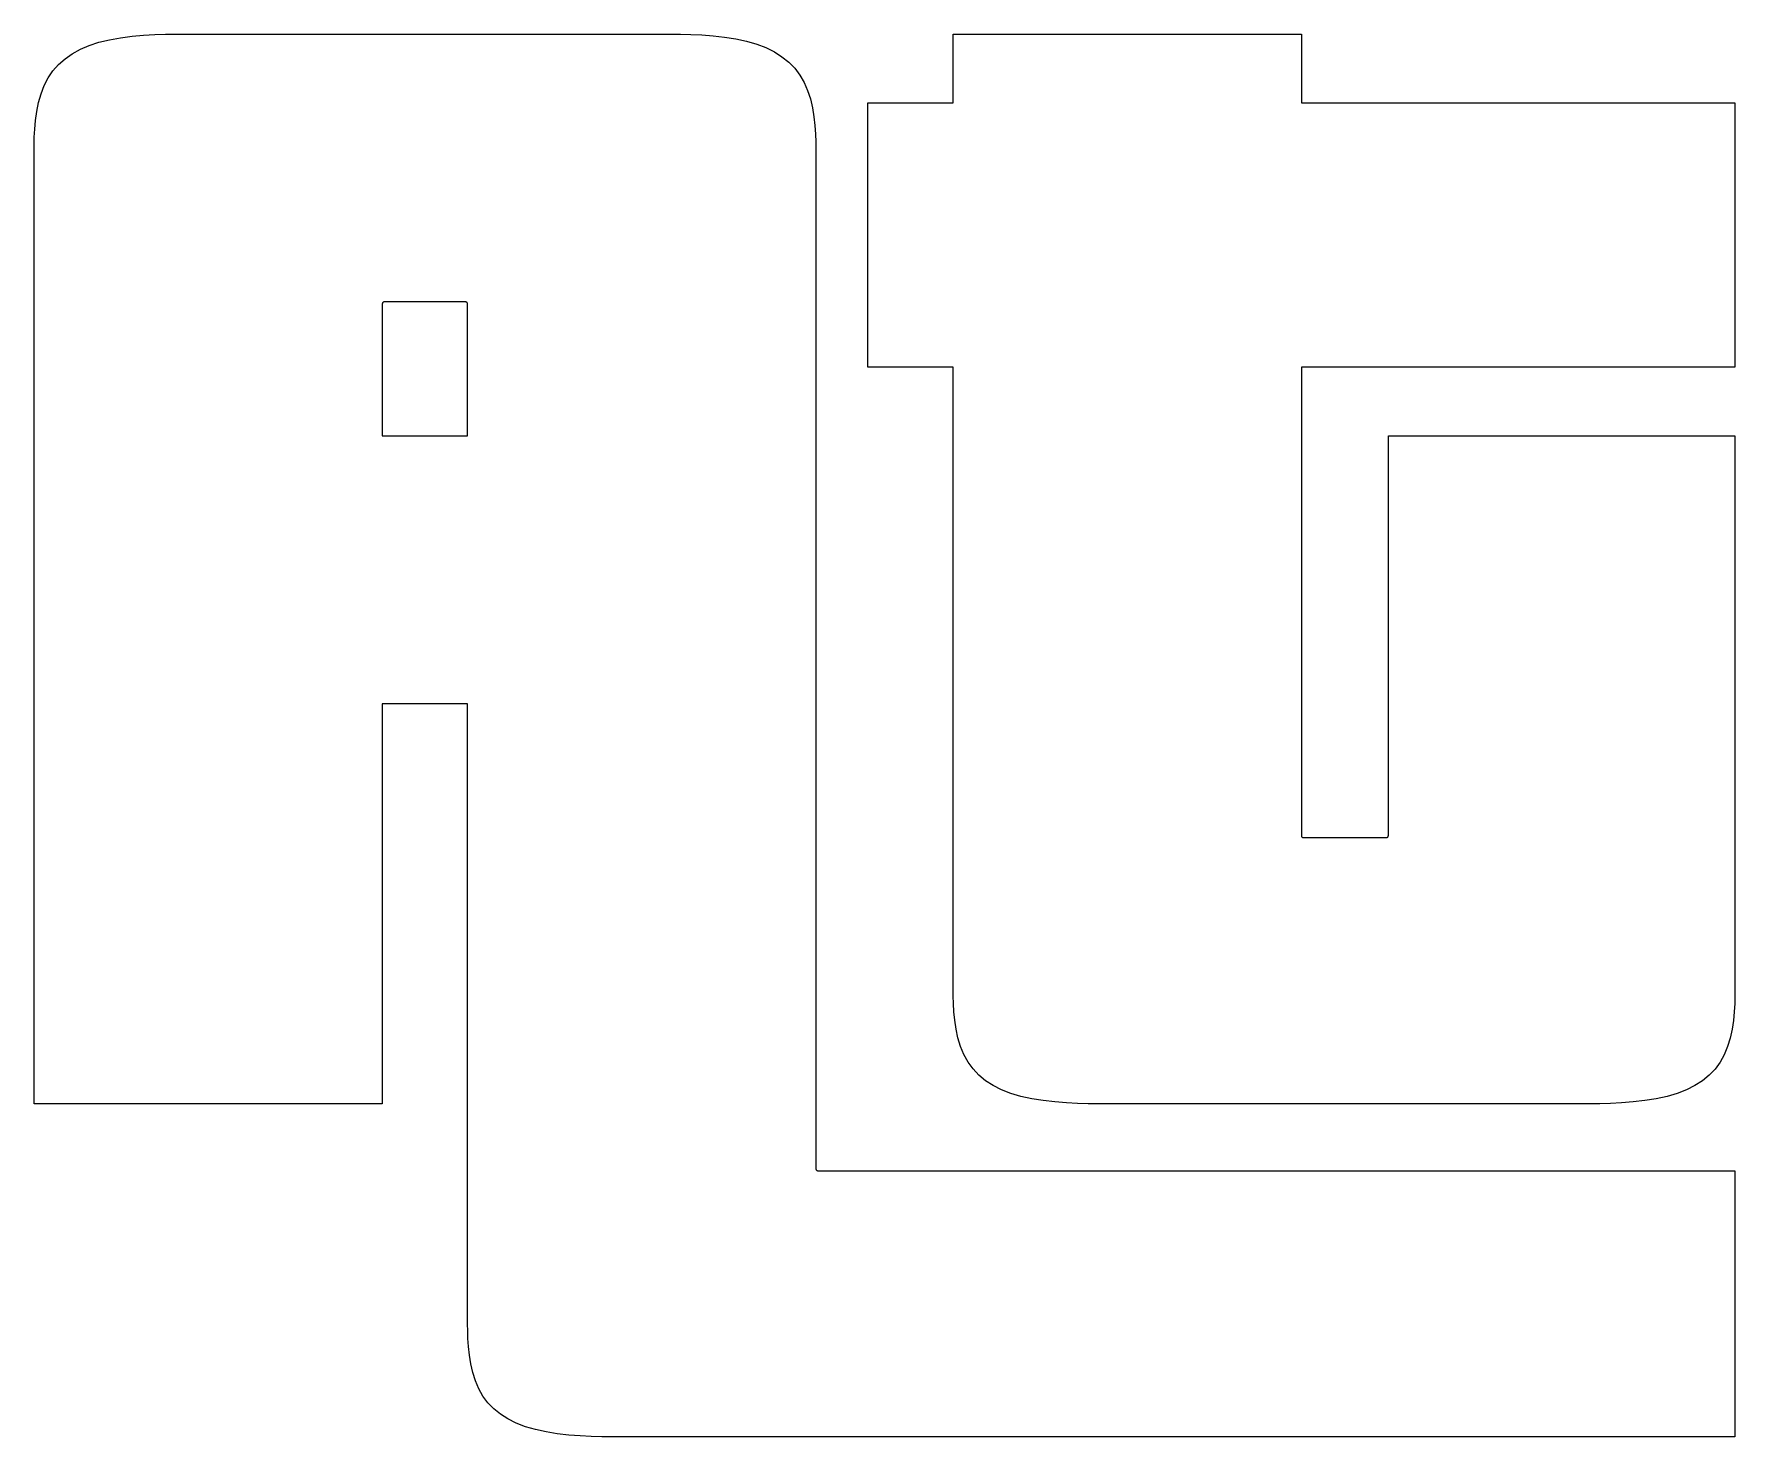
# Model space of a CAD drawing. Extents: x -29.5 to 10.5, y 9.3 to 15.2.
# Drawn here: x -13.18 to -6.05, y 9.29 to 15.17 of the extents above; entities that cross this region are included whole.
import ezdxf

# ---------------------------------------------------------------- set-up
doc = ezdxf.new("R2010")
doc.units = 0
doc.layers.add('LAYER 1', color=7, linetype='CONTINUOUS')

msp = doc.modelspace()

# ---------------------------------------------------------------- linework, layer by layer
at = {"layer": 'LAYER 1'}
for points in [[(-11.0762, 9.317), (-11.1179, 9.3293), (-11.1562, 9.3442), (-11.191, 9.3618), (-11.2223, 9.3819), (-11.2503, 9.4046), (-11.2748, 9.43), (-11.2958, 9.458), (-11.3134, 9.4886), (-11.3276, 9.5218), (-11.3386, 9.557), (-11.3467, 9.5934), (-11.3526, 9.6299), (-11.3564, 9.6658), (-11.3587, 9.6999), (-11.3598, 9.7315), (-11.3602, 9.7595), (-11.3602, 9.7831), (-11.3602, 9.8017), (-11.3602, 9.8158), (-11.3602, 9.8261), (-11.3602, 9.833), (-11.3602, 9.8374), (-11.3602, 9.8397), (-11.3602, 9.8407), (-11.3602, 9.8409), (-11.3602, 9.8412), (-11.3602, 9.8448), (-11.3602, 9.8559), (-11.3602, 9.8787), (-11.3602, 9.9174), (-11.3602, 9.9764), (-11.3602, 10.0598), (-11.3602, 10.1718), (-11.3602, 10.3167), (-11.3602, 10.4936), (-11.3602, 10.6947), (-11.3602, 10.9114), (-11.3602, 11.1353), (-11.3602, 11.3579), (-11.3602, 11.5707), (-11.3602, 11.7653), (-11.3602, 11.9332), (-11.3602, 12.0678), (-11.3602, 12.1707), (-11.3602, 12.2462), (-11.3602, 12.2986), (-11.3602, 12.332), (-11.3602, 12.3508), (-11.3602, 12.3592), (-11.3602, 12.3613), (-11.3602, 12.3614), (-11.3602, 12.3614), (-11.3602, 12.3614), (-11.3602, 12.3614), (-11.3602, 12.3614), (-11.3602, 12.3614), (-11.3602, 12.3614), (-11.3602, 12.3614), (-11.3602, 12.3614), (-11.3603, 12.3614), (-11.3612, 12.3614), (-11.3633, 12.3614), (-11.3672, 12.3614), (-11.3737, 12.3614), (-11.3833, 12.3614), (-11.3965, 12.3614), (-11.414, 12.3614), (-11.4363, 12.3614), (-11.4628, 12.3614), (-11.4923, 12.3614), (-11.5236, 12.3614), (-11.5555, 12.3614), (-11.5867, 12.3614), (-11.6162, 12.3614), (-11.6426, 12.3614), (-11.6648, 12.3614), (-11.6823, 12.3614), (-11.6955, 12.3614), (-11.7049, 12.3614), (-11.7114, 12.3614), (-11.7153, 12.3614), (-11.7174, 12.3614), (-11.7182, 12.3614), (-11.7183, 12.3614), (-11.7183, 12.3614), (-11.7183, 12.3614), (-11.7183, 12.3614), (-11.7183, 12.3614), (-11.7183, 12.3614), (-11.7183, 12.3614), (-11.7183, 12.3614), (-11.7183, 12.3614), (-11.7183, 12.3613), (-11.7183, 12.3599), (-11.7183, 12.3542), (-11.7183, 12.3416), (-11.7183, 12.3191), (-11.7183, 12.284), (-11.7183, 12.2334), (-11.7183, 12.1645), (-11.7183, 12.0745), (-11.7183, 11.9624), (-11.7183, 11.8326), (-11.7183, 11.6907), (-11.7183, 11.5424), (-11.7183, 11.3934), (-11.7183, 11.2493), (-11.7183, 11.1157), (-11.7183, 10.9982), (-11.7183, 10.9022), (-11.7183, 10.828), (-11.7183, 10.7728), (-11.7183, 10.7338), (-11.7183, 10.7082), (-11.7183, 10.6932), (-11.7183, 10.6859), (-11.7183, 10.6836), (-11.7183, 10.6834), (-11.7183, 10.6834), (-11.7183, 10.6834), (-11.7183, 10.6834), (-11.7183, 10.6834), (-11.7183, 10.6834), (-11.7183, 10.6834), (-11.7183, 10.6834), (-11.7183, 10.6834), (-11.7185, 10.6834), (-11.7208, 10.6834), (-11.7277, 10.6834), (-11.7415, 10.6834), (-11.7647, 10.6834), (-11.7998, 10.6834), (-11.8492, 10.6834), (-11.9154, 10.6834), (-12.0007, 10.6834), (-12.1044, 10.6834), (-12.2217, 10.6834), (-12.3477, 10.6834), (-12.4776, 10.6834), (-12.6063, 10.6834), (-12.729, 10.6834), (-12.8409, 10.6834), (-12.9368, 10.6834), (-13.0134, 10.6834), (-13.0718, 10.6834), (-13.1145, 10.6834), (-13.144, 10.6834), (-13.1627, 10.6834), (-13.1731, 10.6834), (-13.1776, 10.6834), (-13.1787, 10.6834), (-13.1787, 10.6834), (-13.1787, 10.6834), (-13.1787, 10.6834), (-13.1787, 10.6834), (-13.1787, 10.6834), (-13.1787, 10.6834), (-13.1787, 10.6834), (-13.1787, 10.6834), (-13.1787, 10.6834), (-13.1787, 10.6853), (-13.1787, 10.695), (-13.1787, 10.7192), (-13.1787, 10.7645), (-13.1787, 10.8374), (-13.1787, 10.9445), (-13.1787, 11.0924), (-13.1787, 11.2877), (-13.1787, 11.5354), (-13.1787, 11.8281), (-13.1787, 12.1526), (-13.1787, 12.4959), (-13.1787, 12.8446), (-13.1787, 13.1857), (-13.1787, 13.5061), (-13.1787, 13.7924), (-13.1787, 14.0317), (-13.1787, 14.219), (-13.1787, 14.3599), (-13.1787, 14.4611), (-13.1787, 14.5291), (-13.1787, 14.5705), (-13.1787, 14.5919), (-13.1787, 14.6), (-13.1787, 14.6012), (-13.1787, 14.6013), (-13.1787, 14.602), (-13.1787, 14.604), (-13.1787, 14.6078), (-13.1787, 14.6142), (-13.1787, 14.6237), (-13.1787, 14.6371), (-13.1787, 14.6548), (-13.1787, 14.6777), (-13.1784, 14.7053), (-13.1776, 14.7368), (-13.1756, 14.7712), (-13.1723, 14.8075), (-13.167, 14.8449), (-13.1595, 14.8823), (-13.1493, 14.9189), (-13.136, 14.9535), (-13.1193, 14.9856), (-13.0992, 15.015), (-13.0757, 15.0417), (-13.0487, 15.0658), (-13.0182, 15.0872), (-12.9843, 15.1058), (-12.947, 15.1219), (-12.9062, 15.1352), (-12.8621, 15.1459), (-12.8154, 15.1541), (-12.7675, 15.1602), (-12.7194, 15.1645), (-12.6725, 15.1673), (-12.6279, 15.1689), (-12.5869, 15.1696), (-12.5508, 15.1699), (-12.5207, 15.1699), (-12.4971, 15.1699), (-12.4793, 15.1699), (-12.4665, 15.1699), (-12.4578, 15.1699), (-12.4525, 15.1699), (-12.4497, 15.1699), (-12.4487, 15.1699), (-12.4485, 15.1699), (-12.4481, 15.1699), (-12.4449, 15.1699), (-12.4359, 15.1699), (-12.418, 15.1699), (-12.3882, 15.1699), (-12.3433, 15.1699), (-12.2804, 15.1699), (-12.1963, 15.1699), (-12.0883, 15.1699), (-11.9578, 15.1699), (-11.8107, 15.1699), (-11.6533, 15.1699), (-11.4915, 15.1699), (-11.3315, 15.1699), (-11.1795, 15.1699), (-11.0414, 15.1699), (-10.9235, 15.1699), (-10.8299, 15.1699), (-10.7587, 15.1699), (-10.7068, 15.1699), (-10.6711, 15.1699), (-10.6487, 15.1699), (-10.6364, 15.1699), (-10.6312, 15.1699), (-10.63, 15.1699), (-10.63, 15.1699), (-10.6294, 15.1699), (-10.6274, 15.1699), (-10.6232, 15.1699), (-10.616, 15.1699), (-10.605, 15.1699), (-10.5894, 15.1699), (-10.5683, 15.1699), (-10.5409, 15.1699), (-10.5071, 15.1698), (-10.4679, 15.1693), (-10.4247, 15.168), (-10.3786, 15.1658), (-10.3308, 15.1621), (-10.2827, 15.1568), (-10.2353, 15.1495), (-10.19, 15.1399), (-10.1478, 15.1277), (-10.1091, 15.1127), (-10.0738, 15.0952), (-10.0419, 15.0749), (-10.0135, 15.0519), (-9.9885, 15.0263), (-9.967, 14.998), (-9.9489, 14.967), (-9.9342, 14.9334), (-9.9228, 14.8975), (-9.9143, 14.8603), (-9.9081, 14.8228), (-9.904, 14.7859), (-9.9016, 14.7506), (-9.9003, 14.7178), (-9.8999, 14.6885), (-9.8998, 14.6636), (-9.8998, 14.6438), (-9.8998, 14.6287), (-9.8998, 14.6177), (-9.8998, 14.6101), (-9.8998, 14.6053), (-9.8998, 14.6026), (-9.8998, 14.6015), (-9.8998, 14.6012), (-9.8998, 14.6009), (-9.8998, 14.5962), (-9.8998, 14.58), (-9.8998, 14.5454), (-9.8998, 14.4852), (-9.8998, 14.3926), (-9.8998, 14.2604), (-9.8998, 14.0815), (-9.8998, 13.8491), (-9.8998, 13.5623), (-9.8998, 13.2334), (-9.8998, 12.8764), (-9.8998, 12.5056), (-9.8998, 12.1348), (-9.8998, 11.7783), (-9.8998, 11.45), (-9.8998, 11.164), (-9.8998, 10.9326), (-9.8998, 10.7547), (-9.8998, 10.6232), (-9.8998, 10.5312), (-9.8998, 10.4716), (-9.8998, 10.4374), (-9.8998, 10.4215), (-9.8998, 10.4169), (-9.8998, 10.4166), (-9.8998, 10.4166), (-9.8998, 10.4166), (-9.8998, 10.4165), (-9.8998, 10.4164), (-9.8998, 10.4162), (-9.8998, 10.4159), (-9.8998, 10.4155), (-9.8998, 10.415), (-9.8998, 10.4144), (-9.8998, 10.4137), (-9.8998, 10.4129), (-9.8997, 10.412), (-9.8996, 10.4111), (-9.8995, 10.4102), (-9.8994, 10.4092), (-9.8991, 10.4084), (-9.8988, 10.4075), (-9.8985, 10.4068), (-9.8981, 10.4061), (-9.8976, 10.4055), (-9.897, 10.4049), (-9.8964, 10.4044), (-9.8958, 10.404), (-9.895, 10.4036), (-9.8942, 10.4033), (-9.8933, 10.4031), (-9.8924, 10.4029), (-9.8915, 10.4028), (-9.8906, 10.4027), (-9.8897, 10.4026), (-9.8889, 10.4026), (-9.8881, 10.4026), (-9.8875, 10.4026), (-9.887, 10.4026), (-9.8866, 10.4026), (-9.8863, 10.4026), (-9.8861, 10.4026), (-9.8859, 10.4026), (-9.8858, 10.4026), (-9.8858, 10.4026), (-9.8858, 10.4026), (-9.8858, 10.4026), (-9.8832, 10.4026), (-9.872, 10.4026), (-9.8457, 10.4026), (-9.7979, 10.4026), (-9.722, 10.4026), (-9.6117, 10.4026), (-9.4605, 10.4026), (-9.2619, 10.4026), (-9.012, 10.4026), (-8.7198, 10.4026), (-8.3983, 10.4026), (-8.0602, 10.4026), (-7.7186, 10.4026), (-7.3864, 10.4026), (-7.0763, 10.4026), (-6.8015, 10.4026), (-6.5742, 10.4026), (-6.3975, 10.4026), (-6.2654, 10.4026), (-6.1712, 10.4026), (-6.1087, 10.4026), (-6.0712, 10.4026), (-6.0525, 10.4026), (-6.046, 10.4026), (-6.0452, 10.4026), (-6.0452, 10.4026), (-6.0452, 10.4026), (-6.0452, 10.4026), (-6.0452, 10.4026), (-6.0452, 10.4026), (-6.0452, 10.4026), (-6.0452, 10.4026), (-6.0452, 10.4026), (-6.0452, 10.4025), (-6.0452, 10.4011), (-6.0452, 10.3965), (-6.0452, 10.3868), (-6.0452, 10.3702), (-6.0452, 10.3448), (-6.0452, 10.3087), (-6.0452, 10.26), (-6.0452, 10.1969), (-6.0452, 10.1195), (-6.0452, 10.0311), (-6.0452, 9.9355), (-6.0452, 9.8364), (-6.0452, 9.7376), (-6.0452, 9.6429), (-6.0452, 9.556), (-6.0452, 9.4807), (-6.0452, 9.42), (-6.0452, 9.3735), (-6.0452, 9.3393), (-6.0452, 9.3154), (-6.0452, 9.3), (-6.0452, 9.2913), (-6.0452, 9.2873), (-6.0452, 9.2862), (-6.0452, 9.2862), (-6.0452, 9.2862), (-6.0452, 9.2862), (-6.0452, 9.2862), (-6.0452, 9.2862), (-6.0452, 9.2862), (-6.0452, 9.2862), (-6.0452, 9.2862), (-6.0452, 9.2862), (-6.0467, 9.2862), (-6.0563, 9.2862), (-6.0818, 9.2862), (-6.1307, 9.2862), (-6.211, 9.2862), (-6.3301, 9.2862), (-6.4959, 9.2862), (-6.7161, 9.2862), (-6.9973, 9.2862), (-7.3332, 9.2862), (-7.7086, 9.2862), (-8.1081, 9.2862), (-8.5163, 9.2862), (-8.9177, 9.2862), (-9.2969, 9.2862), (-9.6386, 9.2862), (-9.9274, 9.2862), (-10.1549, 9.2862), (-10.3271, 9.2862), (-10.4516, 9.2862), (-10.5363, 9.2862), (-10.5888, 9.2862), (-10.6167, 9.2862), (-10.6279, 9.2862), (-10.63, 9.2862), (-10.6301, 9.2862), (-10.6308, 9.2862), (-10.6331, 9.2862), (-10.6376, 9.2862), (-10.6453, 9.2862), (-10.6569, 9.2862), (-10.6733, 9.2862), (-10.6952, 9.2862), (-10.7236, 9.2862), (-10.7582, 9.2863), (-10.798, 9.2869), (-10.8417, 9.2883), (-10.8882, 9.2906), (-10.936, 9.2944), (-10.9842, 9.2998), (-11.0313, 9.3073)], [(-9.0401, 10.7142), (-9.0824, 10.7267), (-9.1212, 10.7419), (-9.1563, 10.7598), (-9.188, 10.7804), (-9.2161, 10.8036), (-9.2407, 10.8296), (-9.2617, 10.8583), (-9.2792, 10.8896), (-9.2931, 10.9236), (-9.3038, 10.9596), (-9.3118, 10.9966), (-9.3173, 11.0336), (-9.3208, 11.0697), (-9.3229, 11.1039), (-9.3238, 11.1353), (-9.3241, 11.1628), (-9.3241, 11.1855), (-9.3241, 11.2031), (-9.3241, 11.2163), (-9.3241, 11.2257), (-9.3241, 11.2319), (-9.3241, 11.2356), (-9.3241, 11.2374), (-9.3241, 11.238), (-9.3241, 11.2381), (-9.3241, 11.2392), (-9.3241, 11.2453), (-9.3241, 11.261), (-9.3241, 11.2907), (-9.3241, 11.3387), (-9.3241, 11.4097), (-9.3241, 11.508), (-9.3241, 11.638), (-9.3241, 11.8029), (-9.3241, 11.9972), (-9.3241, 12.2119), (-9.3241, 12.4381), (-9.3241, 12.6669), (-9.3241, 12.8894), (-9.3241, 13.0967), (-9.3241, 13.28), (-9.3241, 13.4306), (-9.3241, 13.547), (-9.3241, 13.6334), (-9.3241, 13.6944), (-9.3241, 13.7343), (-9.3241, 13.7577), (-9.3241, 13.7689), (-9.3241, 13.7724), (-9.3241, 13.7727), (-9.3241, 13.7727), (-9.3241, 13.7727), (-9.3241, 13.7727), (-9.3241, 13.7727), (-9.3241, 13.7727), (-9.3241, 13.7727), (-9.3241, 13.7727), (-9.3241, 13.7727), (-9.3242, 13.7727), (-9.3249, 13.7727), (-9.3269, 13.7727), (-9.3307, 13.7727), (-9.3371, 13.7727), (-9.3466, 13.7727), (-9.3599, 13.7727), (-9.3775, 13.7727), (-9.4001, 13.7727), (-9.427, 13.7727), (-9.457, 13.7727), (-9.4888, 13.7727), (-9.5211, 13.7727), (-9.5528, 13.7727), (-9.5825, 13.7727), (-9.609, 13.7727), (-9.631, 13.7727), (-9.6481, 13.7727), (-9.6609, 13.7727), (-9.6701, 13.7727), (-9.6761, 13.7727), (-9.6797, 13.7727), (-9.6815, 13.7727), (-9.6821, 13.7727), (-9.6822, 13.7727), (-9.6822, 13.7727), (-9.6822, 13.7727), (-9.6822, 13.7727), (-9.6822, 13.7727), (-9.6822, 13.7727), (-9.6822, 13.7727), (-9.6822, 13.7727), (-9.6822, 13.7727), (-9.6822, 13.7729), (-9.6822, 13.7747), (-9.6822, 13.7801), (-9.6822, 13.7911), (-9.6822, 13.8095), (-9.6822, 13.8373), (-9.6822, 13.8765), (-9.6822, 13.9291), (-9.6822, 13.9967), (-9.6822, 14.0783), (-9.6822, 14.17), (-9.6822, 14.2679), (-9.6822, 14.3681), (-9.6822, 14.4667), (-9.6822, 14.5599), (-9.6822, 14.6436), (-9.6822, 14.7141), (-9.6822, 14.7694), (-9.6822, 14.811), (-9.6822, 14.8408), (-9.6822, 14.8608), (-9.6822, 14.873), (-9.6822, 14.8793), (-9.6822, 14.8817), (-9.6822, 14.882), (-9.6822, 14.882), (-9.6822, 14.882), (-9.6822, 14.882), (-9.6822, 14.882), (-9.6822, 14.882), (-9.6822, 14.882), (-9.6822, 14.882), (-9.6822, 14.882), (-9.6822, 14.882), (-9.6817, 14.882), (-9.6802, 14.882), (-9.6769, 14.882), (-9.6714, 14.882), (-9.6629, 14.882), (-9.6508, 14.882), (-9.6346, 14.882), (-9.6135, 14.882), (-9.5877, 14.882), (-9.5585, 14.882), (-9.5272, 14.882), (-9.4948, 14.882), (-9.4629, 14.882), (-9.4324, 14.882), (-9.4049, 14.882), (-9.3814, 14.882), (-9.3628, 14.882), (-9.3488, 14.882), (-9.3386, 14.882), (-9.3317, 14.882), (-9.3275, 14.882), (-9.3252, 14.882), (-9.3243, 14.882), (-9.3241, 14.882), (-9.3241, 14.882), (-9.3241, 14.882), (-9.3241, 14.882), (-9.3241, 14.882), (-9.3241, 14.882), (-9.3241, 14.882), (-9.3241, 14.882), (-9.3241, 14.882), (-9.3241, 14.882), (-9.3241, 14.8823), (-9.3241, 14.8834), (-9.3241, 14.8857), (-9.3241, 14.8899), (-9.3241, 14.8963), (-9.3241, 14.9056), (-9.3241, 14.9181), (-9.3241, 14.9345), (-9.3241, 14.9546), (-9.3241, 14.9778), (-9.3241, 15.0028), (-9.3241, 15.0287), (-9.3241, 15.0545), (-9.3241, 15.0793), (-9.3241, 15.1018), (-9.3241, 15.1213), (-9.3241, 15.1368), (-9.3241, 15.1486), (-9.3241, 15.1572), (-9.3241, 15.1631), (-9.3241, 15.1668), (-9.3241, 15.1688), (-9.3241, 15.1697), (-9.3241, 15.1699), (-9.3241, 15.1699), (-9.3241, 15.1699), (-9.3241, 15.1699), (-9.3241, 15.1699), (-9.3241, 15.1699), (-9.3241, 15.1699), (-9.3241, 15.1699), (-9.3241, 15.1699), (-9.3241, 15.1699), (-9.323, 15.1699), (-9.3183, 15.1699), (-9.3075, 15.1699), (-9.288, 15.1699), (-9.2572, 15.1699), (-9.2127, 15.1699), (-9.1517, 15.1699), (-9.0718, 15.1699), (-8.9721, 15.1699), (-8.8567, 15.1699), (-8.7309, 15.1699), (-8.5997, 15.1699), (-8.4683, 15.1699), (-8.3418, 15.1699), (-8.2253, 15.1699), (-8.124, 15.1699), (-8.0423, 15.1699), (-7.9798, 15.1699), (-7.9339, 15.1699), (-7.902, 15.1699), (-7.8816, 15.1699), (-7.8702, 15.1699), (-7.8651, 15.1699), (-7.8637, 15.1699), (-7.8637, 15.1699), (-7.8637, 15.1699), (-7.8637, 15.1699), (-7.8637, 15.1699), (-7.8637, 15.1699), (-7.8637, 15.1699), (-7.8637, 15.1699), (-7.8637, 15.1699), (-7.8637, 15.1699), (-7.8637, 15.1697), (-7.8637, 15.169), (-7.8637, 15.167), (-7.8637, 15.1635), (-7.8637, 15.1578), (-7.8637, 15.1494), (-7.8637, 15.1379), (-7.8637, 15.1228), (-7.8637, 15.1037), (-7.8637, 15.0813), (-7.8637, 15.0568), (-7.8637, 15.031), (-7.8637, 15.005), (-7.8637, 14.9799), (-7.8637, 14.9566), (-7.8637, 14.9361), (-7.8637, 14.9194), (-7.8637, 14.9065), (-7.8637, 14.897), (-7.8637, 14.8903), (-7.8637, 14.886), (-7.8637, 14.8835), (-7.8637, 14.8824), (-7.8637, 14.882), (-7.8637, 14.882), (-7.8637, 14.882), (-7.8637, 14.882), (-7.8637, 14.882), (-7.8637, 14.882), (-7.8637, 14.882), (-7.8637, 14.882), (-7.8637, 14.882), (-7.8637, 14.882), (-7.863, 14.882), (-7.8589, 14.882), (-7.848, 14.882), (-7.8273, 14.882), (-7.7936, 14.882), (-7.7436, 14.882), (-7.6741, 14.882), (-7.582, 14.882), (-7.4649, 14.882), (-7.3265, 14.882), (-7.173, 14.882), (-7.011, 14.882), (-6.8468, 14.882), (-6.6867, 14.882), (-6.5373, 14.882), (-6.4048, 14.882), (-6.2955, 14.882), (-6.2108, 14.882), (-6.1478, 14.882), (-6.1032, 14.882), (-6.0738, 14.882), (-6.0566, 14.882), (-6.0482, 14.882), (-6.0454, 14.882), (-6.0452, 14.882), (-6.0452, 14.882), (-6.0452, 14.882), (-6.0452, 14.882), (-6.0452, 14.882), (-6.0452, 14.882), (-6.0452, 14.882), (-6.0452, 14.882), (-6.0452, 14.882), (-6.0452, 14.8817), (-6.0452, 14.8796), (-6.0452, 14.8738), (-6.0452, 14.8622), (-6.0452, 14.8429), (-6.0452, 14.814), (-6.0452, 14.7735), (-6.0452, 14.7196), (-6.0452, 14.6504), (-6.0452, 14.5676), (-6.0452, 14.4751), (-6.0452, 14.3768), (-6.0452, 14.2766), (-6.0452, 14.1784), (-6.0452, 14.086), (-6.0452, 14.0034), (-6.0452, 13.9344), (-6.0452, 13.8806), (-6.0452, 13.8403), (-6.0452, 13.8115), (-6.0452, 13.7923), (-6.0452, 13.7808), (-6.0452, 13.775), (-6.0452, 13.773), (-6.0452, 13.7727), (-6.0452, 13.7727), (-6.0452, 13.7727), (-6.0452, 13.7727), (-6.0452, 13.7727), (-6.0452, 13.7727), (-6.0452, 13.7727), (-6.0452, 13.7727), (-6.0452, 13.7727), (-6.0455, 13.7727), (-6.0482, 13.7727), (-6.0567, 13.7727), (-6.0741, 13.7727), (-6.1036, 13.7727), (-6.1484, 13.7727), (-6.2117, 13.7727), (-6.2967, 13.7727), (-6.4063, 13.7727), (-6.539, 13.7727), (-6.6887, 13.7727), (-6.8488, 13.7727), (-7.013, 13.7727), (-7.175, 13.7727), (-7.3283, 13.7727), (-7.4665, 13.7727), (-7.5833, 13.7727), (-7.6751, 13.7727), (-7.7443, 13.7727), (-7.7941, 13.7727), (-7.8277, 13.7727), (-7.8482, 13.7727), (-7.8589, 13.7727), (-7.863, 13.7727), (-7.8637, 13.7727), (-7.8637, 13.7727), (-7.8637, 13.7727), (-7.8637, 13.7727), (-7.8637, 13.7727), (-7.8637, 13.7727), (-7.8637, 13.7727), (-7.8637, 13.7727), (-7.8637, 13.7727), (-7.8637, 13.7726), (-7.8637, 13.7702), (-7.8637, 13.7622), (-7.8637, 13.7451), (-7.8637, 13.7155), (-7.8637, 13.6699), (-7.8637, 13.605), (-7.8637, 13.5172), (-7.8637, 13.4032), (-7.8637, 13.2635), (-7.8637, 13.1046), (-7.8637, 12.9334), (-7.8637, 12.7567), (-7.8637, 12.5814), (-7.8637, 12.4145), (-7.8637, 12.2627), (-7.8637, 12.133), (-7.8637, 12.0301), (-7.8637, 11.9522), (-7.8637, 11.8956), (-7.8637, 11.8571), (-7.8637, 11.833), (-7.8637, 11.8201), (-7.8637, 11.8149), (-7.8637, 11.8138), (-7.8637, 11.8138), (-7.8637, 11.8138), (-7.8637, 11.8137), (-7.8637, 11.8137), (-7.8637, 11.8135), (-7.8637, 11.8133), (-7.8637, 11.8129), (-7.8637, 11.8125), (-7.8637, 11.8119), (-7.8637, 11.8113), (-7.8637, 11.8105), (-7.8636, 11.8096), (-7.8636, 11.8087), (-7.8635, 11.8077), (-7.8633, 11.8068), (-7.8631, 11.8059), (-7.8629, 11.805), (-7.8625, 11.8042), (-7.8621, 11.8035), (-7.8617, 11.8029), (-7.8611, 11.8023), (-7.8605, 11.8017), (-7.8599, 11.8013), (-7.8591, 11.8009), (-7.8583, 11.8006), (-7.8574, 11.8003), (-7.8565, 11.8001), (-7.8556, 11.8), (-7.8547, 11.7999), (-7.8538, 11.7999), (-7.8529, 11.7998), (-7.8521, 11.7998), (-7.8515, 11.7998), (-7.8509, 11.7998), (-7.8505, 11.7998), (-7.8502, 11.7998), (-7.85, 11.7998), (-7.8498, 11.7998), (-7.8498, 11.7998), (-7.8497, 11.7998), (-7.8497, 11.7998), (-7.8497, 11.7998), (-7.8495, 11.7998), (-7.8484, 11.7998), (-7.846, 11.7998), (-7.8416, 11.7998), (-7.8347, 11.7998), (-7.8246, 11.7998), (-7.8107, 11.7998), (-7.7925, 11.7998), (-7.7697, 11.7998), (-7.7432, 11.7998), (-7.7143, 11.7998), (-7.684, 11.7998), (-7.6537, 11.7998), (-7.6244, 11.7998), (-7.5973, 11.7998), (-7.5737, 11.7998), (-7.5547, 11.7998), (-7.54, 11.7998), (-7.5292, 11.7998), (-7.5217, 11.7998), (-7.5169, 11.7998), (-7.5142, 11.7998), (-7.513, 11.7998), (-7.5126, 11.7998), (-7.5126, 11.7998), (-7.5126, 11.7998), (-7.5126, 11.7998), (-7.5125, 11.7998), (-7.5124, 11.7998), (-7.5122, 11.7998), (-7.5119, 11.7998), (-7.5115, 11.7998), (-7.5109, 11.7998), (-7.5103, 11.7998), (-7.5095, 11.7998), (-7.5087, 11.7998), (-7.5078, 11.7999), (-7.5069, 11.8), (-7.506, 11.8001), (-7.505, 11.8003), (-7.5042, 11.8005), (-7.5033, 11.8008), (-7.5026, 11.8012), (-7.5019, 11.8017), (-7.5013, 11.8022), (-7.5007, 11.8027), (-7.5003, 11.8034), (-7.4998, 11.8041), (-7.4995, 11.8049), (-7.4992, 11.8057), (-7.499, 11.8066), (-7.4989, 11.8076), (-7.4987, 11.8085), (-7.4987, 11.8094), (-7.4986, 11.8103), (-7.4986, 11.8111), (-7.4986, 11.8118), (-7.4986, 11.8124), (-7.4986, 11.8129), (-7.4986, 11.8132), (-7.4986, 11.8135), (-7.4986, 11.8136), (-7.4986, 11.8137), (-7.4986, 11.8138), (-7.4986, 11.8138), (-7.4986, 11.8138), (-7.4986, 11.8143), (-7.4986, 11.8179), (-7.4986, 11.8275), (-7.4986, 11.846), (-7.4986, 11.8763), (-7.4986, 11.9215), (-7.4986, 11.9843), (-7.4986, 12.0678), (-7.4986, 12.1743), (-7.4986, 12.3007), (-7.4986, 12.4412), (-7.4986, 12.5898), (-7.4986, 12.7408), (-7.4986, 12.8881), (-7.4986, 13.0261), (-7.4986, 13.1487), (-7.4986, 13.2504), (-7.4986, 13.3293), (-7.4986, 13.3881), (-7.4986, 13.4298), (-7.4986, 13.4574), (-7.4986, 13.4738), (-7.4986, 13.4818), (-7.4986, 13.4845), (-7.4986, 13.4848), (-7.4986, 13.4848), (-7.4986, 13.4848), (-7.4986, 13.4848), (-7.4986, 13.4848), (-7.4986, 13.4848), (-7.4986, 13.4848), (-7.4986, 13.4848), (-7.4986, 13.4848), (-7.4983, 13.4848), (-7.4957, 13.4848), (-7.4884, 13.4848), (-7.4736, 13.4848), (-7.4489, 13.4848), (-7.4118, 13.4848), (-7.3596, 13.4848), (-7.2898, 13.4848), (-7.2001, 13.4848), (-7.0925, 13.4848), (-6.9718, 13.4848), (-6.8433, 13.4848), (-6.712, 13.4848), (-6.583, 13.4848), (-6.4614, 13.4848), (-6.3524, 13.4848), (-6.2611, 13.4848), (-6.1896, 13.4848), (-6.136, 13.4848), (-6.0976, 13.4848), (-6.0719, 13.4848), (-6.0564, 13.4848), (-6.0485, 13.4848), (-6.0456, 13.4848), (-6.0452, 13.4848), (-6.0452, 13.4848), (-6.0452, 13.4848), (-6.0452, 13.4848), (-6.0452, 13.4848), (-6.0452, 13.4848), (-6.0452, 13.4848), (-6.0452, 13.4848), (-6.0452, 13.4848), (-6.0452, 13.4845), (-6.0452, 13.4813), (-6.0452, 13.4713), (-6.0452, 13.4505), (-6.0452, 13.4149), (-6.0452, 13.3606), (-6.0452, 13.2836), (-6.0452, 13.1801), (-6.0452, 13.0462), (-6.0452, 12.8834), (-6.0452, 12.6994), (-6.0452, 12.5021), (-6.0452, 12.2992), (-6.0452, 12.0988), (-6.0452, 11.9087), (-6.0452, 11.7368), (-6.0452, 11.591), (-6.0452, 11.476), (-6.0452, 11.3893), (-6.0452, 11.3267), (-6.0452, 11.2843), (-6.0452, 11.2582), (-6.0452, 11.2444), (-6.0452, 11.239), (-6.0452, 11.2381), (-6.0452, 11.238), (-6.0452, 11.2374), (-6.0452, 11.2355), (-6.0452, 11.2318), (-6.0452, 11.2256), (-6.0452, 11.2161), (-6.0452, 11.2029), (-6.0452, 11.1852), (-6.0452, 11.1625), (-6.0455, 11.1349), (-6.0464, 11.1035), (-6.0485, 11.0693), (-6.0521, 11.0331), (-6.0576, 10.9961), (-6.0656, 10.9591), (-6.0763, 10.9231), (-6.0903, 10.8892), (-6.1079, 10.8579), (-6.1289, 10.8293), (-6.1535, 10.8033), (-6.1817, 10.7801), (-6.2134, 10.7596), (-6.2486, 10.7417), (-6.2874, 10.7265), (-6.3297, 10.7141), (-6.3754, 10.7042), (-6.4233, 10.6968), (-6.4721, 10.6913), (-6.5207, 10.6876), (-6.5676, 10.6853), (-6.6116, 10.684), (-6.6515, 10.6835), (-6.6859, 10.6834), (-6.7138, 10.6834), (-6.7351, 10.6834), (-6.7509, 10.6834), (-6.7619, 10.6834), (-6.769, 10.6834), (-6.773, 10.6834), (-6.7749, 10.6834), (-6.7754, 10.6834), (-6.7754, 10.6834), (-6.777, 10.6834), (-6.7831, 10.6834), (-6.797, 10.6834), (-6.8219, 10.6834), (-6.861, 10.6834), (-6.9175, 10.6834), (-6.9945, 10.6834), (-7.0952, 10.6834), (-7.2205, 10.6834), (-7.365, 10.6834), (-7.5222, 10.6834), (-7.6857, 10.6834), (-7.8492, 10.6834), (-8.0062, 10.6834), (-8.1505, 10.6834), (-8.2755, 10.6834), (-8.3759, 10.6834), (-8.4527, 10.6834), (-8.5089, 10.6834), (-8.5478, 10.6834), (-8.5725, 10.6834), (-8.5863, 10.6834), (-8.5924, 10.6834), (-8.5939, 10.6834), (-8.5939, 10.6834), (-8.5945, 10.6834), (-8.5963, 10.6834), (-8.6004, 10.6834), (-8.6075, 10.6834), (-8.6186, 10.6834), (-8.6344, 10.6834), (-8.6559, 10.6834), (-8.6838, 10.6834), (-8.7183, 10.6835), (-8.7582, 10.684), (-8.8023, 10.6853), (-8.8492, 10.6877), (-8.8978, 10.6914), (-8.9466, 10.6969), (-8.9945, 10.7044)], [(-11.361, 14.041), (-11.3613, 14.0418), (-11.3616, 14.0425), (-11.362, 14.0431), (-11.3625, 14.0437), (-11.363, 14.0442), (-11.3636, 14.0447), (-11.3642, 14.0451), (-11.3649, 14.0454), (-11.3657, 14.0457), (-11.3665, 14.046), (-11.3674, 14.0461), (-11.3682, 14.0463), (-11.3691, 14.0464), (-11.3699, 14.0464), (-11.3707, 14.0465), (-11.3715, 14.0465), (-11.3721, 14.0465), (-11.3727, 14.0465), (-11.3731, 14.0465), (-11.3735, 14.0465), (-11.3738, 14.0465), (-11.374, 14.0465), (-11.3741, 14.0465), (-11.3741, 14.0465), (-11.3742, 14.0465), (-11.3742, 14.0465), (-11.3742, 14.0465), (-11.3743, 14.0465), (-11.3749, 14.0465), (-11.3765, 14.0465), (-11.3796, 14.0465), (-11.3845, 14.0465), (-11.3918, 14.0465), (-11.4019, 14.0465), (-11.4152, 14.0465), (-11.4323, 14.0465), (-11.4532, 14.0465), (-11.4772, 14.0465), (-11.5033, 14.0465), (-11.5306, 14.0465), (-11.5581, 14.0465), (-11.5851, 14.0465), (-11.6105, 14.0465), (-11.6334, 14.0465), (-11.6529, 14.0465), (-11.6686, 14.0465), (-11.6807, 14.0465), (-11.6897, 14.0465), (-11.696, 14.0465), (-11.7002, 14.0465), (-11.7026, 14.0465), (-11.7038, 14.0465), (-11.7042, 14.0465), (-11.7042, 14.0465), (-11.7042, 14.0465), (-11.7042, 14.0465), (-11.7043, 14.0465), (-11.7044, 14.0465), (-11.7045, 14.0465), (-11.7047, 14.0465), (-11.705, 14.0465), (-11.7054, 14.0465), (-11.7059, 14.0465), (-11.7065, 14.0465), (-11.7072, 14.0465), (-11.708, 14.0465), (-11.7088, 14.0464), (-11.7097, 14.0463), (-11.7106, 14.0462), (-11.7114, 14.0461), (-11.7123, 14.0459), (-11.7131, 14.0456), (-11.7138, 14.0453), (-11.7145, 14.0449), (-11.7151, 14.0445), (-11.7157, 14.044), (-11.7162, 14.0435), (-11.7166, 14.0429), (-11.717, 14.0422), (-11.7173, 14.0415), (-11.7176, 14.0407), (-11.7178, 14.0399), (-11.718, 14.0391), (-11.7181, 14.0382), (-11.7182, 14.0373), (-11.7182, 14.0365), (-11.7183, 14.0357), (-11.7183, 14.035), (-11.7183, 14.0344), (-11.7183, 14.0338), (-11.7183, 14.0334), (-11.7183, 14.0331), (-11.7183, 14.0329), (-11.7183, 14.0327), (-11.7183, 14.0326), (-11.7183, 14.0325), (-11.7183, 14.0325), (-11.7183, 14.0325), (-11.7183, 14.0325), (-11.7183, 14.0321), (-11.7183, 14.0306), (-11.7183, 14.0272), (-11.7183, 14.0212), (-11.7183, 14.0119), (-11.7183, 13.9983), (-11.7183, 13.9798), (-11.7183, 13.9557), (-11.7183, 13.9251), (-11.7183, 13.8885), (-11.7183, 13.8474), (-11.7183, 13.8033), (-11.7183, 13.7577), (-11.7183, 13.7121), (-11.7183, 13.6681), (-11.7183, 13.6271), (-11.7183, 13.5908), (-11.7183, 13.5605), (-11.7183, 13.5366), (-11.7183, 13.5183), (-11.7183, 13.505), (-11.7183, 13.4957), (-11.7183, 13.4899), (-11.7183, 13.4866), (-11.7183, 13.4852), (-11.7183, 13.4848), (-11.7183, 13.4848), (-11.7183, 13.4848), (-11.7183, 13.4848), (-11.7183, 13.4848), (-11.7183, 13.4848), (-11.7183, 13.4848), (-11.7183, 13.4848), (-11.7183, 13.4848), (-11.7183, 13.4848), (-11.7183, 13.4848), (-11.7179, 13.4848), (-11.7168, 13.4848), (-11.7143, 13.4848), (-11.7101, 13.4848), (-11.7035, 13.4848), (-11.6942, 13.4848), (-11.6815, 13.4848), (-11.665, 13.4848), (-11.6443, 13.4848), (-11.6199, 13.4848), (-11.5926, 13.4848), (-11.5635, 13.4848), (-11.5336, 13.4848), (-11.5039, 13.4848), (-11.4754, 13.4848), (-11.4491, 13.4848), (-11.4259, 13.4848), (-11.4068, 13.4848), (-11.3918, 13.4848), (-11.3805, 13.4848), (-11.3722, 13.4848), (-11.3666, 13.4848), (-11.363, 13.4848), (-11.3611, 13.4848), (-11.3604, 13.4848), (-11.3602, 13.4848), (-11.3602, 13.4848), (-11.3602, 13.4848), (-11.3602, 13.4848), (-11.3602, 13.4848), (-11.3602, 13.4848), (-11.3602, 13.4848), (-11.3602, 13.4848), (-11.3602, 13.4848), (-11.3602, 13.4848), (-11.3602, 13.4849), (-11.3602, 13.4855), (-11.3602, 13.4876), (-11.3602, 13.4917), (-11.3602, 13.4988), (-11.3602, 13.5095), (-11.3602, 13.5246), (-11.3602, 13.5449), (-11.3602, 13.5711), (-11.3602, 13.6038), (-11.3602, 13.642), (-11.3602, 13.6843), (-11.3602, 13.7291), (-11.3602, 13.7749), (-11.3602, 13.8201), (-11.3602, 13.8633), (-11.3602, 13.9029), (-11.3602, 13.9373), (-11.3602, 13.9654), (-11.3602, 13.9874), (-11.3602, 14.0039), (-11.3602, 14.0158), (-11.3602, 14.0239), (-11.3602, 14.0288), (-11.3602, 14.0314), (-11.3602, 14.0323), (-11.3602, 14.0325), (-11.3602, 14.0325), (-11.3602, 14.0325), (-11.3602, 14.0326), (-11.3602, 14.0326), (-11.3602, 14.0328), (-11.3602, 14.0329), (-11.3602, 14.0332), (-11.3602, 14.0336), (-11.3602, 14.034), (-11.3602, 14.0346), (-11.3602, 14.0353), (-11.3602, 14.036), (-11.3603, 14.0368), (-11.3603, 14.0377), (-11.3604, 14.0385), (-11.3606, 14.0394), (-11.3607, 14.0402)]]:
    msp.add_lwpolyline(points, close=True, dxfattribs=at)

doc.saveas('drawing.dxf')
